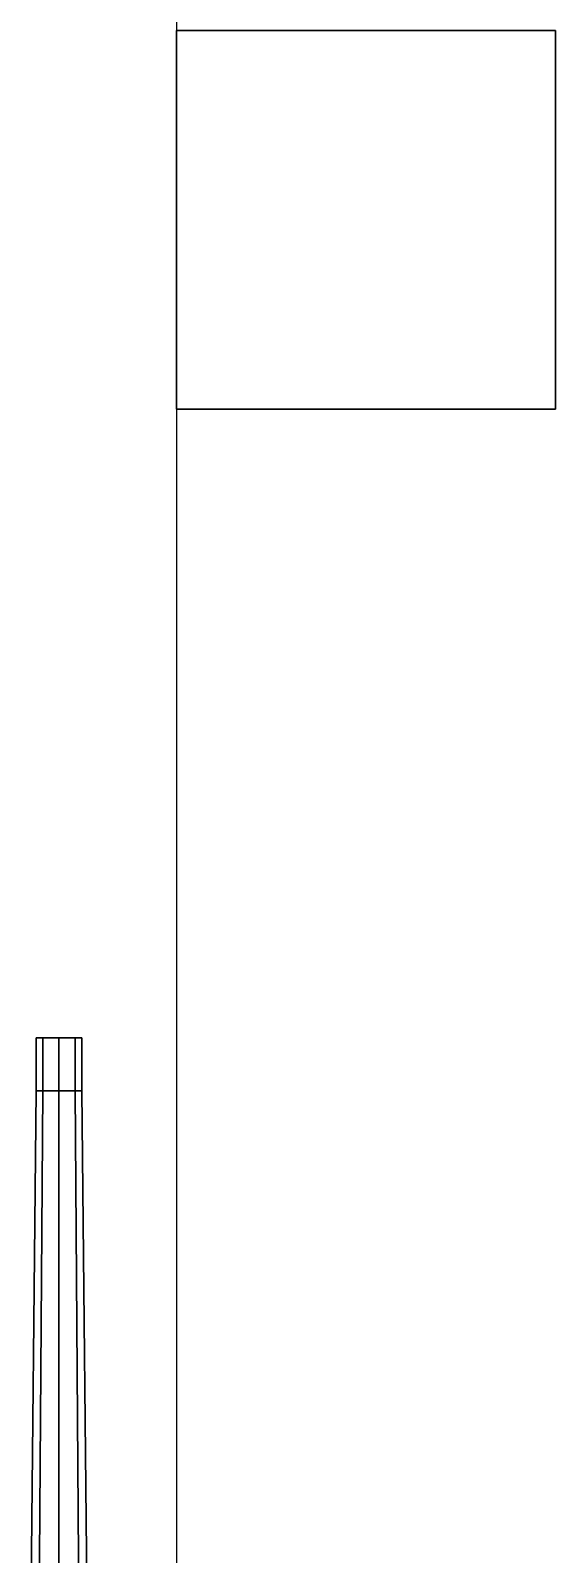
# Model space of a CAD drawing. Header units: millimetres. Extents: x -1.27 to 1.27, y -2.41 to 6.57.
# Drawn here: x -0.385 to 1, y 2.546 to 6.57 of the extents above; entities that cross this region are included whole.
import ezdxf

# ---------------------------------------------------------------- set-up
doc = ezdxf.new("R2010")
doc.units = ezdxf.units.MM
doc.layers.add('gun', color=1, linetype='Continuous')
doc.layers.add('reference', color=9, linetype='Continuous')

msp = doc.modelspace()

# ---------------------------------------------------------------- linework, layer by layer
for points in [[(1, 6.57, -0.54), (1, 6.57, -1.54), (0, 6.57, -1.54), (0, 6.57, -0.54)], [(1, 6.57, -1.54), (1, 5.57, -1.54), (0, 5.57, -1.54), (0, 6.57, -1.54)], [(0, 6.57, -1.54), (0, 5.57, -1.54), (0, 5.57, -0.54), (0, 6.57, -0.54)], [(0, 6.57, -0.54), (0, 5.57, -0.54), (1, 5.57, -0.54), (1, 6.57, -0.54)], [(1, 5.57, -0.54), (1, 5.57, -1.54), (1, 6.57, -1.54), (1, 6.57, -0.54)], [(0, 5.57, -0.54), (0, 5.57, -1.54), (1, 5.57, -1.54), (1, 5.57, -0.54)]]:
    msp.add_3dface(points)
at = {"layer": 'gun'}
for points in [[(-0.3524, 3.91, 1.4524), (-0.37, 3.91, 1.41), (-0.37, 3.77, 1.41), (-0.3524, 3.77, 1.4524)], [(-0.37, 3.91, 1.41), (-0.3524, 3.91, 1.3676), (-0.3524, 3.77, 1.3676), (-0.37, 3.77, 1.41)], [(-0.2676, 3.91, 1.4524), (-0.37, 3.91, 1.41), (-0.3524, 3.91, 1.4524), (-0.31, 3.91, 1.47)], [(-0.25, 3.91, 1.41), (-0.3524, 3.91, 1.3676), (-0.37, 3.91, 1.41), (-0.2676, 3.91, 1.4524)], [(-0.31, 3.91, 1.47), (-0.3524, 3.91, 1.4524), (-0.3524, 3.77, 1.4524), (-0.31, 3.77, 1.47)], [(-0.3524, 3.91, 1.3676), (-0.31, 3.91, 1.35), (-0.31, 3.77, 1.35), (-0.3524, 3.77, 1.3676)], [(-0.2676, 3.91, 1.3676), (-0.31, 3.91, 1.35), (-0.3524, 3.91, 1.3676), (-0.25, 3.91, 1.41)], [(-0.2676, 3.91, 1.4524), (-0.31, 3.91, 1.47), (-0.31, 3.77, 1.47), (-0.2676, 3.77, 1.4524)], [(-0.31, 3.91, 1.35), (-0.2676, 3.91, 1.3676), (-0.2676, 3.77, 1.3676), (-0.31, 3.77, 1.35)], [(-0.25, 3.91, 1.41), (-0.2676, 3.91, 1.4524), (-0.2676, 3.77, 1.4524), (-0.25, 3.77, 1.41)], [(-0.2676, 3.91, 1.3676), (-0.25, 3.91, 1.41), (-0.25, 3.77, 1.41), (-0.2676, 3.77, 1.3676)], [(-0.363, 2.29, 1.357), (-0.385, 2.29, 1.41), (-0.37, 3.77, 1.41), (-0.3524, 3.77, 1.3676)], [(-0.385, 2.29, 1.41), (-0.363, 2.29, 1.463), (-0.3524, 3.77, 1.4524), (-0.37, 3.77, 1.41)], [(-0.31, 2.29, 1.335), (-0.363, 2.29, 1.357), (-0.3524, 3.77, 1.3676), (-0.31, 3.77, 1.35)], [(-0.363, 2.29, 1.463), (-0.31, 2.29, 1.485), (-0.31, 3.77, 1.47), (-0.3524, 3.77, 1.4524)], [(-0.257, 2.29, 1.357), (-0.31, 2.29, 1.335), (-0.31, 3.77, 1.35), (-0.2676, 3.77, 1.3676)], [(-0.31, 2.29, 1.485), (-0.257, 2.29, 1.463), (-0.2676, 3.77, 1.4524), (-0.31, 3.77, 1.47)], [(-0.235, 2.29, 1.41), (-0.257, 2.29, 1.357), (-0.2676, 3.77, 1.3676), (-0.25, 3.77, 1.41)], [(-0.257, 2.29, 1.463), (-0.235, 2.29, 1.41), (-0.25, 3.77, 1.41), (-0.2676, 3.77, 1.4524)]]:
    msp.add_3dface(points, dxfattribs=at)
at = {"layer": 'reference'}
msp.add_xline((0, 3.73, 1.86), (0, -1), dxfattribs=at)

doc.saveas('drawing.dxf')
